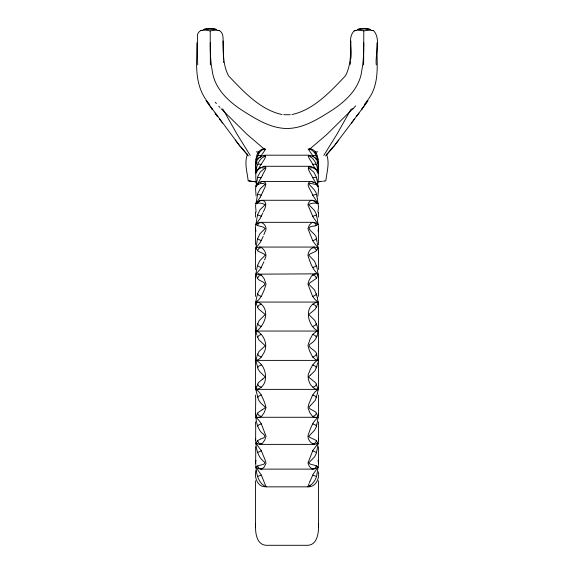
<?xml version="1.0" encoding="UTF-8"?>
<svg xmlns="http://www.w3.org/2000/svg" width="574" height="574" viewBox="0 0 574 574"><rect width="100%" height="100%" fill="white"/><g stroke="black" fill="none" stroke-linecap="round" stroke-linejoin="round"><path stroke-width="0.86" d="M200.261 30.86C198.97 31.721 198.023 33.048 197.578 34.526C197.32 56.051 192.749 80.166 205.6 99.13M318.391 471.785C319.711 478.565 315.75 487.226 307.937 486.845L266.071 486.845C252.244 480.122 256.714 458.368 255.452 446.759M257.224 466.289C258.781 464.545 265.762 465.428 264.714 462.257C252.251 453.266 256.7 434.489 255.452 421.861M260.998 438.873C266.58 437.438 265.489 435.228 261.306 432.487C252.991 422.292 256.528 406.844 255.452 395.084M262.139 409.779L264.714 408.157L265.21 407.21L260.689 402.941L258.458 399.899L255.452 388.103L255.452 303.517C256.829 297.102 257.389 289.475 263.789 285.694M317.716 300.03L318.548 303.337L318.548 388.103L317.293 393.642M317.35 269.816L318.548 276.245L318.548 296.356M317.271 242.96L318.534 250.451L318.548 269.579M317.271 219.067L318.534 227.304L318.548 244.682M350.506 59.875C353.053 50.835 346.933 38.207 354.136 30.86M350.893 41.012C350.692 52.686 351.073 65.242 345.469 75.833C330.445 91.524 313.949 109.749 291.944 114.563M373.337 30.659L369.426 30.171L363.801 30.86L363.622 64.862M363.751 42.849C363.744 51.925 363.557 61.052 361.871 69.999C359.955 87.966 346 101.196 331.593 110.502C318.132 119.04 303.488 128.368 287 128.504C270.512 128.368 255.868 119.04 242.407 110.502C228 101.196 214.045 87.966 212.129 69.999C210.443 61.052 210.256 51.925 210.249 42.849C210.242 39.075 210.263 34.849 210.206 31.161C208.721 29.963 202.751 29.913 200.635 30.68M373.739 30.86C381.287 39.046 374.951 54.853 376.279 64.862M307.937 486.845L309.099 483.495M318.548 480.782L318.548 527.398C318.369 534.523 316.712 544.733 307.937 545.3L266.071 545.3C255.825 544.525 255.2 531.18 255.609 524.005M255.452 463.132L255.925 460.248M318.548 228.309L318.075 231.193M255.452 440.179L255.674 438.608M318.548 251.261L318.326 252.833M350.434 61.181L350.233 64.41M255.452 414.902L255.674 413.754M318.548 276.539L318.326 277.687M255.631 161.61L255.674 168.498M256.793 161.215L255.688 162.729L255.731 170.535M318.326 168.498L318.369 161.61M255.452 387.924L255.674 387.22M318.548 303.517L318.326 304.22M318.326 172.86C318.297 164.638 318.714 152.203 309.085 148.81M255.717 160.835L256.14 158.151M256.09 195.942L255.559 188.918L257.733 176.591L260.402 171.841L265.231 167.909L260.991 167.773L257.432 169.969M256.09 212.143L255.559 205.879L257.791 193.33L260.402 188.595L265.238 184.304L263.595 183.594L260.689 183.522L256.901 184.771L255.925 186.277L256.822 185.345M256.284 184.039C255.33 175.522 254.956 163.863 262.304 157.692C268.488 154.923 262.038 155.418 259.635 157.183C254.985 160.799 255.358 167.622 255.674 172.86M255.452 244.682L255.466 227.304L257.496 214.999L260 209.732L265.238 204.638L261.636 203.268L256.714 202.959L255.968 203.454L259.462 198.41M318.548 446.759L318.534 464.144L317.085 473.421M257.001 162.478L255.925 163.891C256.571 157.979 258.243 150.618 264.872 148.824M255.452 269.579L255.466 250.451L257.496 238.877L260 233.704L265.238 228.445L263.036 227.039L257.676 225.632L255.925 224.276L259.929 218.759M318.269 170.535L318.312 162.729L317.207 161.215M255.452 296.356L255.466 275.943L257.496 265.389L259.886 260.603L265.238 255.143L263.975 253.959L257.898 251.075L255.925 248.018L260.474 242.149L263.208 236.388M317.135 449.263L318.534 440.99L318.548 421.861M317.042 473.686C316.575 478.429 314 482.842 310.068 485.547M317.042 449.779L316.209 453.56L314.688 456.739L308.79 462.852L309.888 463.957L316.317 465.808L318.075 467.164L313.203 474.124L309.946 481.464M317.207 422.435L318.548 415.203L318.548 395.084M316.898 424.086L317.085 423.067M316.848 424.344L316.087 427.329L314.581 430.199L308.769 436.319L310.075 437.51L316.087 440.358L318.075 443.429L312.83 450.497L307.937 463.139L309.494 466.648L311.912 468.872L314.66 468.915L318.075 467.164M317.228 393.994L315.341 400.257L310.556 405.459M317.946 361.032L316.826 355.241M317.566 362.89L317.408 363.643M257.073 325.551L259.017 320.701L265.238 314.509L258.458 308.862L256.901 305.275M316.848 366.262L317.271 364.268M316.826 366.377L314.983 370.739L310.649 374.944M256.951 326.125L255.925 331.047L256.858 334.857M255.875 470.594C254.253 477.195 257.152 486.616 265.238 486.802M256.284 157.506L256.714 155.819M316.898 335.89L316.798 336.307M256.973 356.088L258.831 351.647L265.238 345.72L258.802 339.765L257.095 335.869M256.054 359.884L256.808 356.777M257.001 171.676L255.925 172.961L257.296 170.083M316.798 306.351L318.075 302.067L315.119 299.628L312.529 296.155L307.937 284.173L308.905 280.743L311.302 276.359L313.203 274.58L315.678 273.863L318.075 274.164L316.418 278.354L309.508 283.118L308.776 284.144L314.581 290.028L316.798 295.273M316.776 306.444L315.169 309.264L308.769 314.53L314.789 320.443L316.798 324.949M316.798 355.134C317.386 349.796 304.12 347.205 311.323 343.281C317.422 339.629 319.151 331.442 316.826 325.063M257.496 225.546C260 217.977 268.869 226.687 265.152 231.466M316.504 465.894L315.112 468.162L312.687 469.08M257.496 203.347L259.161 200.943L261.916 200.276L312.22 200.276L315.865 201.761M257.496 250.709L258.888 248.434L261.321 247.437C264.851 249.862 267.513 254.985 264.908 259.046M316.504 440.732C313.834 448.158 306.997 439.885 308.109 435.228C309.695 430.758 311.187 426.159 313.741 422.141C316.08 418.453 319.381 418.066 316.618 413.538C315.836 410.13 305.641 409.24 310.29 405.682M317.91 195.942L318.498 189.585L316.948 179.432M263.975 285.543C267.864 282.099 258.207 281.224 257.496 278.211L258.888 275.986L261.321 274.924L264.198 278.821L266.063 284.18L264.198 290.035L261.392 296.292L258.845 299.671L255.925 302.067L256.478 303.833M316.504 413.23L315.112 415.461L312.687 416.516L310.089 413.172L307.987 407.999L308.668 404.455L312.371 395.565L315.04 391.899L318.075 389.373L315.822 382.923L308.862 377.261L308.941 376.472L310.469 375.087M257.496 184.649L259.161 182.381L262.82 181.441L311.158 181.441L313.354 182.238M256.765 386.654L258.487 382.542L265.238 376.931L260.122 372.067L258.156 369.362L255.674 359.668M256.714 386.811L255.925 389.373L258.659 391.576L261.321 395.012L264.514 402.245L266.063 407.526L264.356 412.304L261.859 416.05L259.154 417.47L255.925 417.284L257.848 412.728L261.966 409.872M257.496 307.377L258.888 305.253L261.321 304.155C270.533 312.55 263.566 326.635 255.674 331.772M316.504 384.071C312.227 393.549 305.361 376.652 309.3 372.232C310.728 367.044 314.337 362.065 318.326 359.668M257.496 169.918L258.888 168.003L261.012 167.436M317.716 184.039C319.374 174.561 318.247 160.505 308.941 155.848C311.61 155.475 314.48 156.68 316.087 158.855C317.027 159.723 319.166 165.958 317.164 162.693M317.91 212.143L318.534 207.071L317.25 198.166M256.858 155.36C257.798 151.916 260.704 148.996 264.349 148.644M257.496 337.483L258.888 335.517L261.321 334.412C266.221 340.346 267.455 348.181 262.842 354.553C261.988 356.246 260.89 357.86 259.305 358.944C258.479 359.74 256.556 360.192 256.104 360.465C257.367 360.981 258.494 361.792 259.462 362.754C267.764 369.455 268.532 387.751 255.925 389.373L318.075 389.373L315.305 388.985L312.687 387.285M316.504 353.964L315.112 355.93L312.687 357.028L309.494 350.872L307.951 345.34L310.096 339.148L312.758 334.319L316.238 331.593L318.075 331.047L318.326 331.772M257.496 159.515L259.161 157.678M264.592 259.886L264.75 259.47M257.496 367.791L258.888 366.033L261.321 364.949M316.504 323.65L315.112 325.415L312.687 326.491M257.496 153.696L259.161 152.153L256.363 151.83M263.875 261.744L260.711 268.625L255.925 274.164L257.496 278.211M264.987 231.889L263.875 234.709M263.279 211.863C265.367 208.19 268.295 201.553 261.916 200.276M309.845 481.708L309.451 482.669M262.77 213.09L260.158 218.378M316.776 266.709L314.581 261.242L308.769 255.157L310.111 253.916L315.822 251.268L316.826 250.006M316.748 250.178L318.075 248.018L312.83 240.944L307.951 228.689L309.3 225.094L311.912 222.576L314.66 222.525L318.075 224.276L312.974 216.9L308.001 205.133L308.109 203.777L309.3 201.84L310.656 200.656L312.062 200.276M262.842 191.824C263.925 188.552 269.012 182.546 262.82 181.441M262.691 192.161L260.237 197.126M262.469 175.314C263.157 172.516 269.945 164.817 262.218 166.819M257.496 397.56L258.888 396.046L261.321 395.012M316.504 293.881L315.112 295.402L312.687 296.428M262.318 175.644L257.554 183.96M261.392 216.161L257.496 214.999M316.504 250.709C313.791 243.534 307.822 251.039 307.958 255.509C310.111 262.21 312.399 269.529 318.075 274.164M260.696 439.002L257.633 440.595L255.968 443.401L261.242 450.64L265.475 460.814L266.042 463.369L264.198 467.078L261.859 468.958L259.154 468.865L255.925 467.164L257.195 466.332M263.114 155.769C270.368 153.38 259.656 165.003 259.305 167.795M351.252 108.902L336.816 134.445L323.793 155.403M308.812 486.63L309.974 485.611M261.471 155.303L260.474 156.953M261.629 155.03L265.748 148.975M247.624 154.069C243.957 162.485 247.258 172.15 248.162 180.803L249.094 180.946M316.504 265.389L315.112 266.623L312.687 267.584M257.496 426.051L258.888 424.817L261.321 423.863L266.071 436.326L264.671 440.186L262.318 443.365L259.462 444.384L255.925 443.429L257.704 443.429M259.771 197.901L260.158 197.255M257.496 156.272L258.888 155.446L261.313 155.576M368.4 99.13C380.512 82.771 376.436 61.77 376.982 42.849M258.106 169.71L257.733 170.277M256.822 162.571L255.925 163.891M367.582 101.053L361.477 109.713L368.042 100.436M256.822 171.655L255.925 172.961M257.367 184.232L255.925 186.277M255.925 159.299L256.822 158.044M362.424 108.421L332.97 147.575L325.551 155.956M366.126 102.244L367.948 99.754M357.222 115.396L356.26 116.701L358.994 113.078M351.453 123.058L354.438 119.112M332.906 146.966L326.922 154.377M334.025 146.191L338.667 140.099M315.076 225.955L318.075 224.276M257.461 465.937L258.888 468.162L261.392 469.066M364.641 104.145L365.667 102.868M314.983 225.977C297.705 227.074 325.924 237.076 312.687 240.657M257.496 452.563L261.321 450.784M257.496 164.609L258.888 164.121L261.313 164.415M352.902 108.694L326.857 134.445L308.891 149.814M261.321 304.155L258.845 302.52L255.925 302.067L318.075 302.067C303.488 304.371 306.99 326.089 318.075 331.047L255.925 331.047L258.659 332.066L261.321 334.412M352.795 108.967L355.693 105.838M257.001 185.158L257.367 184.806M255.925 203.526L258.845 201.309L261.321 200.333M263.416 149.513L264.356 148.795M258.286 183.96L258.659 183.644M309.759 485.776L310.154 485.475M255.925 224.276L258.845 222.683L261.321 222.36M262.483 379.357L262.842 379.113M316.877 216.843L316.087 213.643L314.581 210.572L308.769 204.653L309.845 203.863L312.593 203.239L317.35 202.959L318.075 203.526L316.052 201.89M316.504 214.999L312.687 216.319M257.496 476.449L261.321 475.121L266.071 486.845M316.504 203.339L315.112 201.144L312.687 200.333M260.632 182.245L261.321 181.879M257.496 177.395L261.313 177.725M356.16 30.279L354.23 30.802L357.702 30.164L362.976 30.695M255.925 248.018L259.305 247.057L314.588 247.057L318.075 248.018M312.687 247.437L314.509 247.057M200.749 30.637L202.328 30.264M354.545 30.666L354.897 30.53M255.925 274.164L315.865 273.855M259.455 157.57L260.381 157.391M311.158 181.441C303.911 183.192 311.904 191.228 312.687 195.167L316.504 194.335L316.92 196.373M311.603 166.711C303.868 165.09 311.904 174.912 312.687 177.725L316.31 177.309L316.898 179.196M311.015 155.863C304.134 153.272 312.234 161.861 312.687 164.422L315.112 164.121L316.504 164.609M210.206 30.881L215.731 30.171L219.533 30.695M308.173 148.903L312.687 155.576L315.112 155.446L316.504 156.272M211.749 28.793L203.878 29.403L208.376 28.793M357.753 29.403L363.938 28.7L370.122 29.403L363.938 28.7L357.753 29.403L360.659 28.879M203.878 29.403L206.784 28.879M324.202 181.047L325.824 180.81C326.757 172.157 330.043 162.492 326.376 154.069M324.045 181.068L323.514 181.147M322.495 181.284L320.292 181.571M317.989 181.85L320.299 181.571M319.187 181.707L319.754 181.642M317.659 151.83L316.525 151.952M316.095 151.995L314.954 152.103M208.419 28.793L216.247 29.403L211.706 28.793M290.279 114.721L283.721 114.721M312.687 181.879L315.37 182.769L318.075 186.277L317.164 185.33M264.671 155.188L309.099 155.195M263.717 166.288L310.29 166.288M260.711 222.332L313.282 222.325M255.925 360.393L318.075 360.393L315.305 359.353L312.687 357.028M316.296 443.429L318.075 443.429L314.66 444.384L259.462 444.384M260.711 469.116L313.282 469.116M259.462 247.057L261.321 247.437M314.509 444.384L312.687 444.011M257.496 194.335L261.313 195.167M258.106 273.848L261.321 274.924M312.687 222.36L315.112 223.279L316.504 225.546M261.313 444.011L258.888 443.006L257.496 440.732M251.964 181.348L255.997 181.85M309.673 148.652C313.304 149.003 316.224 151.888 317.135 155.332M254.813 181.707L255.401 181.779M252.682 181.441L253.184 181.506M371.672 30.264L373.114 30.573M252.079 181.362L251.62 181.298M251.62 181.298L250.68 181.169M217.84 30.279L219.333 30.623M250.773 181.183L250.128 181.09M312.687 274.924L315.112 275.986L316.504 278.211M261.313 416.516L258.888 415.454L257.496 413.23M249.798 181.047L250.3 181.119M282.056 114.563C260.051 109.749 243.555 91.524 228.531 75.833C223.178 65.816 223.336 53.927 223.107 42.849C223.056 38.831 223.731 33.428 219.864 30.86M249.955 181.068L248.972 180.925M313.619 167.465L315.822 168.613L318.075 172.961L317.164 171.87M312.687 304.155L315.112 305.253L316.504 307.37M261.313 387.285L258.888 386.187L257.496 384.071M367.216 28.879L370.122 29.403M213.341 28.879L216.247 29.403M363.306 30.759L363.801 30.86M312.687 334.412L315.112 335.517L316.504 337.483M261.313 357.028L258.888 355.93L257.496 353.957M261.313 326.491L258.888 325.415L257.496 323.65M312.687 364.949L315.112 366.033L316.504 367.791M261.313 296.428L258.888 295.395L257.496 293.881M312.687 395.012L315.112 396.046L316.504 397.56M261.313 267.584L258.888 266.623L257.496 265.389M312.687 423.863L315.112 424.817L316.504 426.051M261.313 240.657L257.496 238.877M312.687 450.784L316.504 452.563M312.687 475.121L316.504 476.449M219.053 30.53L219.397 30.644M314.839 152.153L316.504 153.696M255.968 467.186L261.321 475.121M314.839 157.678L316.539 159.558M309.695 148.824L310.584 149.52M311.912 166.898L312.529 167.335M316.504 184.649C300.589 180.803 315.305 187.217 316.504 194.335M312.687 416.516L315.305 417.549L318.075 417.284L255.925 417.284L258.659 420.003L261.321 423.863M265.109 149.814L247.143 134.445L221.098 108.694M316.611 184.785L316.984 185.144M248.449 155.956L241.03 147.575L205.958 100.436M218.751 106.154L219.921 107.424M247.078 154.377L241.094 146.966M215.25 102.229L216.412 103.578M316.504 169.918L312.988 167.773L308.776 167.902L313.885 172.2L316.504 177.395M208.333 102.868L209.359 104.145M318.075 203.526L312.687 195.167M235.333 140.099L239.975 146.191M219.562 119.112L222.547 123.058M215.006 113.078L217.74 116.701L215.932 114.248L216.778 115.396M211.576 108.421L212.524 109.713L206.418 101.053M206.052 99.754L207.874 102.244M318.075 186.277L316.611 184.204M317.164 158.022L318.075 159.299L318.283 160.835M318.075 172.961L317.164 171.633M318.075 163.891L317.164 162.55M250.207 155.403L237.184 134.445L222.748 108.902M316.425 183.924L312.687 177.725M313.512 156.932L312.687 155.576M315.119 168.476L314.81 167.988M314.739 167.866L312.687 164.422M318.326 387.22L318.548 387.924M255.674 304.22L255.452 303.517M318.326 413.754L318.548 414.902M255.674 277.687L255.452 276.539M255.925 231.193L255.452 228.309M318.075 460.248L318.548 463.132M256.585 304.184L256.693 304.55M317.293 155.855L317.716 157.477M318.326 438.608L318.548 440.179M255.674 252.833L255.452 251.261M316.504 238.877L316.826 240.484M317.853 158.137L318.075 159.299M316.848 295.524L317.25 297.569M317.271 297.684L317.616 299.492M316.97 196.624L317.207 197.908M316.877 267.226L317.207 269.012M316.92 217.108L316.992 217.496M316.877 240.743L317.113 242.049M317.113 218.149L317.178 218.543M197.721 64.862L197.018 42.849M223.566 61.181L223.645 62.487M223.494 59.875L223.107 41.012M318.548 527.398L318.391 524.005M210.378 64.862L210.249 42.849M318.548 212.172L318.548 217.123M318.312 161.732L318.312 162.729M255.688 161.732L255.688 162.729M255.452 212.172L255.452 217.123M255.452 480.782L255.452 527.398"/></g></svg>
